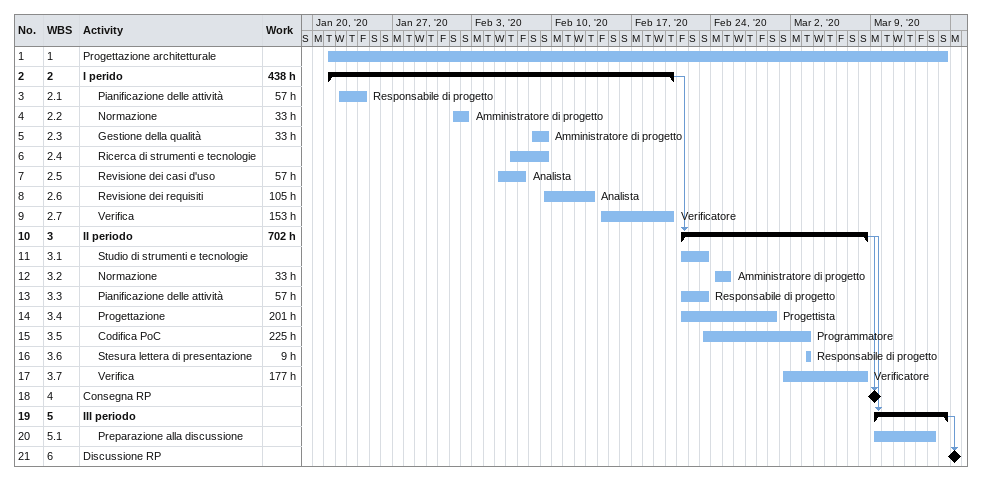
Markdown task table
| ID | WBS | Task | Start | Finish | Predecessors | Resources | Work (h) |
|---|---|---|---|---|---|---|---|
| 1 | 1 | Progettazione architetturale | 2020-01-21 | 2020-03-15 |  |  |  |
| 2 | 2 | **I perido** | 2020-01-21 | 2020-02-20 |  |  | 438 |
| 3 | 2.1 | Pianificazione delle attività | 2020-01-22 | 2020-01-24 |  | Responsabile di progetto | 57 |
| 4 | 2.2 | Normazione | 2020-02-01 | 2020-02-02 |  | Amministratore di progetto | 33 |
| 5 | 2.3 | Gestione della qualità | 2020-02-08 | 2020-02-09 |  | Amministratore di progetto | 33 |
| 6 | 2.4 | Ricerca di strumenti e tecnologie | 2020-02-06 | 2020-02-09 |  |  |  |
| 7 | 2.5 | Revisione dei casi d'uso | 2020-02-05 | 2020-02-07 |  | Analista | 57 |
| 8 | 2.6 | Revisione dei requisiti | 2020-02-09 | 2020-02-13 |  | Analista | 105 |
| 9 | 2.7 | Verifica | 2020-02-14 | 2020-02-20 |  | Verificatore | 153 |
| 10 | 3 | **II periodo** | 2020-02-21 | 2020-03-08 | 2 |  | 702 |
| 11 | 3.1 | Studio di strumenti e tecnologie | 2020-02-21 | 2020-02-23 |  |  |  |
| 12 | 3.2 | Normazione | 2020-02-24 | 2020-02-25 |  | Amministratore di progetto | 33 |
| 13 | 3.3 | Pianificazione delle attività | 2020-02-21 | 2020-02-23 |  | Responsabile di progetto | 57 |
| 14 | 3.4 | Progettazione | 2020-02-21 | 2020-02-29 |  | Progettista | 201 |
| 15 | 3.5 | Codifica PoC | 2020-02-23 | 2020-03-03 |  | Programmatore | 225 |
| 16 | 3.6 | Stesura lettera di presentazione | 2020-03-03 | 2020-03-03 |  | Responsabile di progetto | 9 |
| 17 | 3.7 | Verifica | 2020-03-01 | 2020-03-08 |  | Verificatore | 177 |
| 18 | 4 | Consegna RP (milestone) | 2020-03-09 | 2020-03-09 | 10 |  |  |
| 19 | 5 | **III periodo** | 2020-03-09 | 2020-03-15 | 10 |  |  |
| 20 | 5.1 | Preparazione alla discussione | 2020-03-09 | 2020-03-14 |  |  |  |
| 21 | 6 | Discussione RP (milestone) | 2020-03-16 | 2020-03-16 | 19 |  |  |
